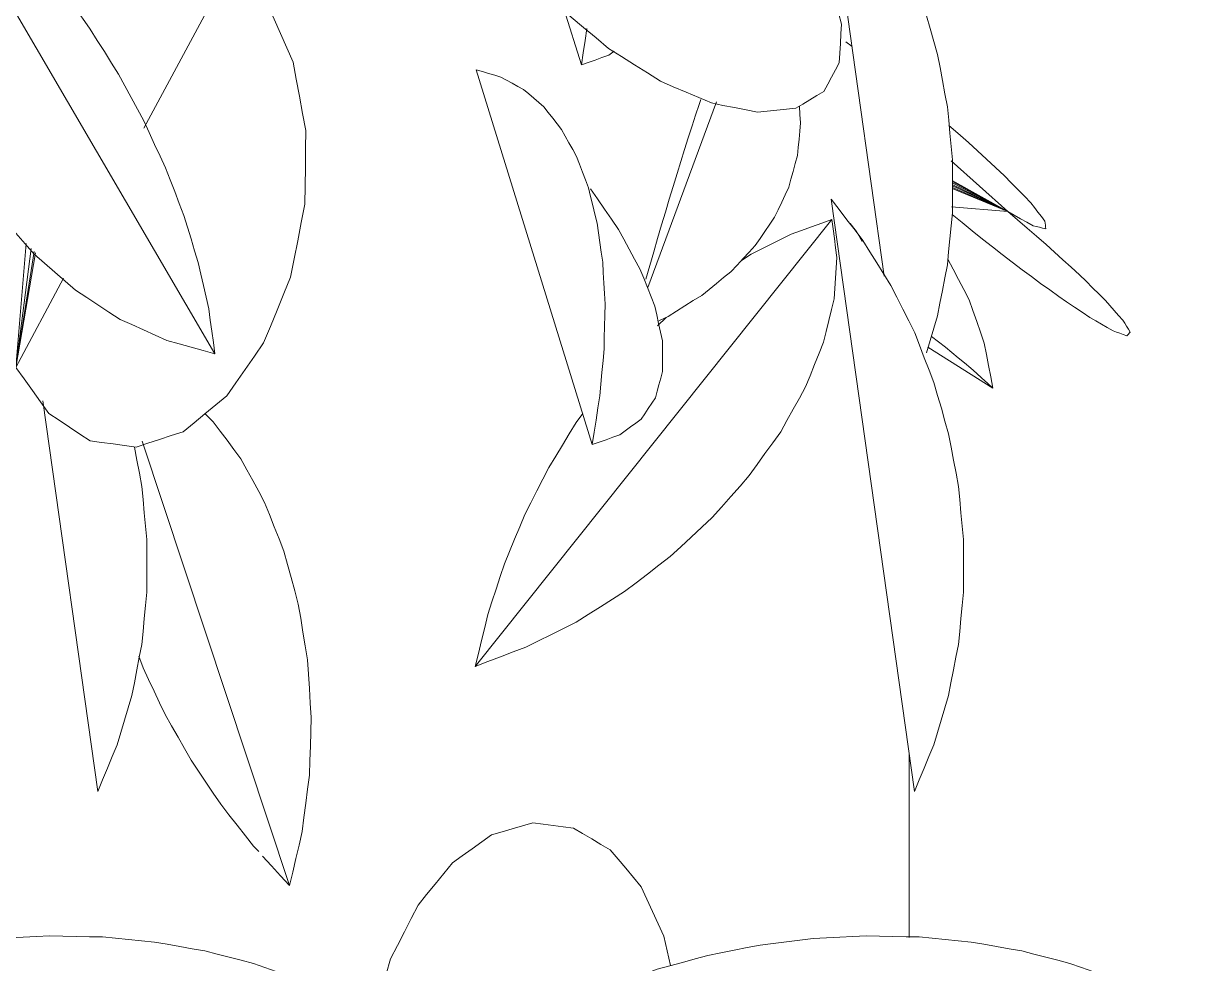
# Model space of a CAD drawing. Header units: metres. Extents: x 13.9 to 26.7, y -0.2 to 3.2.
# Drawn here: x 16.6786 to 16.7882, y 0.5277 to 0.6154 of the extents above; entities that cross this region are included whole.
import ezdxf

# ---------------------------------------------------------------- set-up
doc = ezdxf.new("R2010")
doc.units = ezdxf.units.M
for name, color, linetype, lineweight in [('Importações nas famílias', 10, 'Continuous', 5), ('Quadro estrutural', 7, 'Continuous', 5), ('Vegetação', 7, 'Continuous', 5)]:
    doc.layers.add(name, color=color, linetype=linetype, lineweight=lineweight)

# ---------------------------------------------------------------- blocks, each defined once
blk = doc.blocks.new('Planta_pergolado_12200 - plantas pergolado_skp_Component_12-V108-Corte 1')
at = {"layer": 'Importações nas famílias'}
blk.add_line((16.68549, 0.54375), (16.68036, 0.58021), dxfattribs=at)
at = {"layer": 'Importações nas famílias', "flags": 128}
for points in [[(16.68961, 0.57222), (16.68938, 0.57345), (16.68915, 0.57467), (16.68892, 0.57589)], [(16.69007, 0.56728), (16.68996, 0.56851), (16.68984, 0.56975), (16.68972, 0.57099), (16.68961, 0.57222)], [(16.69007, 0.56234), (16.69007, 0.56358), (16.69007, 0.56481), (16.69007, 0.56604), (16.69007, 0.56728)], [(16.6896, 0.55747), (16.68972, 0.55869), (16.68983, 0.5599), (16.68995, 0.56112), (16.69007, 0.56234)], [(16.68867, 0.55271), (16.68891, 0.5539), (16.68914, 0.55509), (16.68937, 0.55628), (16.6896, 0.55747)], [(16.6873, 0.54812), (16.68764, 0.54927), (16.68799, 0.55041), (16.68833, 0.55156), (16.68867, 0.55271)], [(16.68549, 0.54375), (16.68594, 0.54484), (16.68639, 0.54593), (16.68684, 0.54703), (16.6873, 0.54812)]]:
    blk.add_lwpolyline(points, dxfattribs=at)
blk = doc.blocks.new('Planta_pergolado_12200 - plantas pergolado_skp_Component_16-V110-Corte 1')
blk.add_blockref('Planta_pergolado_12200 - plantas pergolado_skp_Component_12-V108-Corte 1', (0, 0))
blk = doc.blocks.new('Planta_pergolado_12200 - plantas pergolado_skp_Component_12-V91-Corte 1')
at = {"layer": 'Importações nas famílias'}
blk.add_line((16.65542, 0.41127), (16.64458, 0.44624), dxfattribs=at)
at = {"layer": 'Importações nas famílias', "flags": 128}
for points in [[(16.64689, 0.44556), (16.64631, 0.44573), (16.64574, 0.4459), (16.64516, 0.44607), (16.64458, 0.44624)], [(16.64901, 0.4444), (16.64848, 0.44469), (16.64795, 0.44498), (16.64742, 0.44527), (16.64689, 0.44556)], [(16.6509, 0.44277), (16.65043, 0.44318), (16.64996, 0.44358), (16.64948, 0.44399), (16.64901, 0.4444)], [(16.65255, 0.44068), (16.65214, 0.4412), (16.65173, 0.44172), (16.65131, 0.44225), (16.6509, 0.44277)], [(16.65394, 0.43816), (16.65359, 0.43879), (16.65324, 0.43942), (16.6529, 0.44005), (16.65255, 0.44068)], [(16.65505, 0.43523), (16.65477, 0.43596), (16.65449, 0.43669), (16.65422, 0.43742), (16.65394, 0.43816)], [(16.65587, 0.43193), (16.65566, 0.43276), (16.65546, 0.43358), (16.65525, 0.43441), (16.65505, 0.43523)], [(16.65526, 0.43513), (16.65591, 0.43419), (16.65656, 0.43324), (16.65721, 0.43229), (16.65786, 0.43134)], [(16.65639, 0.4283), (16.65626, 0.42921), (16.65613, 0.43012), (16.656, 0.43102), (16.65587, 0.43193)], [(16.65786, 0.43134), (16.65837, 0.43042), (16.65887, 0.4295), (16.65937, 0.42858), (16.65987, 0.42766)], [(16.65661, 0.42437), (16.65655, 0.42535), (16.6565, 0.42634), (16.65644, 0.42732), (16.65639, 0.4283)], [(16.65987, 0.42766), (16.66022, 0.42679), (16.66056, 0.42591), (16.66091, 0.42504), (16.66125, 0.42417)], [(16.65652, 0.42019), (16.65654, 0.42124), (16.65656, 0.42228), (16.65658, 0.42333), (16.65661, 0.42437)], [(16.66125, 0.42417), (16.66143, 0.42336), (16.6616, 0.42256), (16.66178, 0.42175), (16.66196, 0.42095)], [(16.66196, 0.42095), (16.66196, 0.42023), (16.66197, 0.41951), (16.66197, 0.4188), (16.66198, 0.41808)], [(16.65612, 0.41581), (16.65622, 0.41691), (16.65632, 0.418), (16.65642, 0.4191), (16.65652, 0.42019)], [(16.66198, 0.41808), (16.66181, 0.41746), (16.66164, 0.41685), (16.66148, 0.41624), (16.66131, 0.41562)], [(16.65542, 0.41127), (16.6556, 0.41241), (16.65577, 0.41354), (16.65595, 0.41468), (16.65612, 0.41581)], [(16.66131, 0.41562), (16.66098, 0.41513), (16.66064, 0.41463), (16.66031, 0.41414), (16.65997, 0.41364)], [(16.65997, 0.41364), (16.65948, 0.41327), (16.65898, 0.41291), (16.65849, 0.41254), (16.65799, 0.41218)], [(16.65799, 0.41218), (16.65735, 0.41195), (16.65671, 0.41172), (16.65607, 0.4115), (16.65542, 0.41127)]]:
    blk.add_lwpolyline(points, dxfattribs=at)
blk = doc.blocks.new('Planta_pergolado_12200 - plantas pergolado_skp_Component_12-V120-Corte 1')
at = {"layer": 'Importações nas famílias'}
for p, q in [((16.76174, 0.54375), (16.75397, 0.59903)), ((16.75575, 0.59676), (16.75634, 0.596)), ((16.75634, 0.596), (16.75688, 0.59508))]:
    blk.add_line(p, q, dxfattribs=at)
at = {"layer": 'Importações nas famílias', "flags": 128}
for points in [[(16.75694, 0.59516), (16.7562, 0.59613), (16.75545, 0.5971), (16.75471, 0.59807), (16.75397, 0.59903)], [(16.75955, 0.59098), (16.75889, 0.59203), (16.75824, 0.59307), (16.75759, 0.59412), (16.75694, 0.59516)], [(16.76177, 0.58655), (16.76121, 0.58766), (16.76066, 0.58877), (16.7601, 0.58988), (16.75955, 0.59098)], [(16.76357, 0.58191), (16.76312, 0.58307), (16.76267, 0.58423), (16.76222, 0.58539), (16.76177, 0.58655)], [(16.76494, 0.57712), (16.7646, 0.57832), (16.76426, 0.57952), (16.76391, 0.58071), (16.76357, 0.58191)], [(16.76586, 0.57222), (16.76563, 0.57345), (16.7654, 0.57467), (16.76517, 0.57589), (16.76494, 0.57712)], [(16.76632, 0.56728), (16.76621, 0.56851), (16.76609, 0.56975), (16.76598, 0.57099), (16.76586, 0.57222)], [(16.76632, 0.56234), (16.76632, 0.56358), (16.76632, 0.56481), (16.76632, 0.56604), (16.76632, 0.56728)], [(16.76585, 0.55747), (16.76597, 0.55869), (16.76609, 0.5599), (16.7662, 0.56112), (16.76632, 0.56234)], [(16.76493, 0.55271), (16.76516, 0.5539), (16.76539, 0.55509), (16.76562, 0.55628), (16.76585, 0.55747)], [(16.76355, 0.54812), (16.76389, 0.54927), (16.76424, 0.55041), (16.76458, 0.55156), (16.76493, 0.55271)], [(16.76174, 0.54375), (16.76219, 0.54484), (16.76265, 0.54593), (16.7631, 0.54703), (16.76355, 0.54812)]]:
    blk.add_lwpolyline(points, dxfattribs=at)
blk = doc.blocks.new('Planta_pergolado_12200 - plantas pergolado_skp_Component_12-V121-Corte 1')
at = {"layer": 'Importações nas famílias'}
for p, q in [((16.73685, 0.59077), (16.74325, 0.60811)), ((16.73787, 0.58766), (16.73875, 0.58809))]:
    blk.add_line(p, q, dxfattribs=at)
at = {"layer": 'Importações nas famílias', "flags": 128}
for points in [[(16.7418, 0.60833), (16.74164, 0.60786), (16.74131, 0.60686), (16.74098, 0.60587)], [(16.75111, 0.60614), (16.75106, 0.60692), (16.751, 0.6077)], [(16.74098, 0.60587), (16.74063, 0.60476), (16.74028, 0.60365), (16.73993, 0.60254), (16.73958, 0.60142)], [(16.75082, 0.60309), (16.75089, 0.60385), (16.75097, 0.60461), (16.75104, 0.60538), (16.75111, 0.60614)], [(16.75001, 0.60014), (16.75021, 0.60088), (16.75041, 0.60162), (16.75062, 0.60235), (16.75082, 0.60309)], [(16.73958, 0.60142), (16.73921, 0.60022), (16.73885, 0.59902), (16.73849, 0.59782), (16.73813, 0.59662)], [(16.74869, 0.59734), (16.74902, 0.59804), (16.74935, 0.59874), (16.74968, 0.59944), (16.75001, 0.60014)], [(16.73813, 0.59662), (16.73776, 0.59536), (16.7374, 0.5941), (16.73703, 0.59284), (16.73667, 0.59157)], [(16.74689, 0.5947), (16.74734, 0.59536), (16.74779, 0.59602), (16.74824, 0.59668), (16.74869, 0.59734)], [(16.74461, 0.59226), (16.74518, 0.59287), (16.74575, 0.59348), (16.74632, 0.59409), (16.74689, 0.5947)], [(16.74189, 0.59005), (16.74257, 0.5906), (16.74325, 0.59116), (16.74393, 0.59171), (16.74461, 0.59226)], [(16.73875, 0.58809), (16.73953, 0.58858), (16.74032, 0.58907), (16.7411, 0.58956), (16.74189, 0.59005)]]:
    blk.add_lwpolyline(points, dxfattribs=at)
blk = doc.blocks.new('Planta_pergolado_12200 - plantas pergolado_skp_Component_17-V122-Corte 1')
at = {"layer": 'Importações nas famílias'}
for p, q in [((16.71218, 0.6825), (16.7111, 0.68331)), ((16.69579, 0.66704), (16.71654, 0.67823)), ((16.723, 0.66065), (16.71654, 0.67823)), ((16.71654, 0.67823), (16.72193, 0.66096)), ((16.71654, 0.67823), (16.72063, 0.66142)), ((16.72381, 0.66033), (16.71654, 0.67823)), ((16.75243, 0.64893), (16.71654, 0.67823)), ((16.71654, 0.67823), (16.72428, 0.66014)), ((16.71802, 0.66219), (16.71654, 0.67823)), ((16.71927, 0.66183), (16.71654, 0.67823)), ((16.69579, 0.66704), (16.69919, 0.66402)), ((16.69579, 0.66704), (16.69897, 0.664)), ((16.69579, 0.66704), (16.69881, 0.66401)), ((16.69579, 0.66704), (16.69877, 0.664)), ((16.69579, 0.66704), (16.69778, 0.66392)), ((16.70052, 0.66425), (16.69579, 0.66704)), ((16.69579, 0.66704), (16.70045, 0.66404)), ((16.69579, 0.66704), (16.69998, 0.66403)), ((16.69579, 0.66704), (16.69954, 0.66403)), ((16.72755, 0.6525), (16.73063, 0.64529)), ((16.72715, 0.64937), (16.7262, 0.65195)), ((16.72906, 0.6474), (16.7271, 0.65224)), ((16.72001, 0.64231), (16.72502, 0.65106)), ((16.72502, 0.65106), (16.72715, 0.64937)), ((16.72002, 0.6493), (16.71897, 0.64337)), ((16.7195, 0.64283), (16.72197, 0.64992)), ((16.7205, 0.64181), (16.72715, 0.64937)), ((16.72715, 0.64937), (16.72906, 0.6474)), ((16.71425, 0.64819), (16.72175, 0.64053)), ((16.71445, 0.64827), (16.71742, 0.64529)), ((16.71538, 0.64827), (16.71629, 0.6474)), ((16.716, 0.64838), (16.71629, 0.6474)), ((16.71624, 0.64843), (16.71658, 0.64686)), ((16.71726, 0.64558), (16.71681, 0.64853)), ((16.71787, 0.64468), (16.7176, 0.64867)), ((16.71843, 0.64392), (16.71863, 0.64886)), ((16.73063, 0.64529), (16.75243, 0.64893)), ((16.73097, 0.63756), (16.75243, 0.64893)), ((16.73175, 0.64318), (16.75243, 0.64893)), ((16.73183, 0.63822), (16.75243, 0.64893)), ((16.73235, 0.64121), (16.75243, 0.64893)), ((16.73237, 0.63951), (16.75243, 0.64893)), ((16.75243, 0.64893), (16.75386, 0.61962)), ((16.70809, 0.64772), (16.71886, 0.63082)), ((16.71629, 0.6474), (16.71742, 0.64529)), ((16.72116, 0.64143), (16.72906, 0.6474)), ((16.72906, 0.6474), (16.73063, 0.64529)), ((16.71742, 0.64529), (16.71844, 0.64391)), ((16.72148, 0.64081), (16.73063, 0.64529)), ((16.73175, 0.64318), (16.73063, 0.64529)), ((16.72201, 0.64033), (16.73175, 0.64318)), ((16.73235, 0.64121), (16.73175, 0.64318)), ((16.72175, 0.64053), (16.71886, 0.63082)), ((16.72175, 0.64053), (16.72303, 0.63951)), ((16.72262, 0.63984), (16.73235, 0.64121)), ((16.73237, 0.63951), (16.73235, 0.64121)), ((16.72303, 0.63951), (16.71886, 0.63082)), ((16.72303, 0.63951), (16.72522, 0.63822)), ((16.72334, 0.63933), (16.73237, 0.63951)), ((16.73183, 0.63822), (16.73237, 0.63951)), ((16.72522, 0.63822), (16.71886, 0.63082)), ((16.72428, 0.63878), (16.73183, 0.63822)), ((16.72522, 0.63822), (16.72734, 0.6374)), ((16.72522, 0.63821), (16.73076, 0.6374)), ((16.73097, 0.63756), (16.73183, 0.63822)), ((16.72734, 0.6374), (16.71886, 0.63082)), ((16.71886, 0.63082), (16.73076, 0.6374)), ((16.71886, 0.63082), (16.72922, 0.63712)), ((16.72691, 0.63756), (16.72922, 0.63712)), ((16.72734, 0.6374), (16.72922, 0.63712)), ((16.72922, 0.63712), (16.73076, 0.6374)), ((16.73076, 0.6374), (16.73097, 0.63756)), ((16.73076, 0.6374), (16.75386, 0.61962)), ((16.75386, 0.61962), (16.73097, 0.63756)), ((16.75386, 0.61962), (16.71886, 0.63082))]:
    blk.add_line(p, q, dxfattribs=at)
at = {"layer": 'Importações nas famílias', "flags": 128}
for points in [[(16.69389, 0.69072), (16.69308, 0.69051), (16.69228, 0.69029), (16.69148, 0.69008), (16.69067, 0.68986)], [(16.69692, 0.69044), (16.69591, 0.69054), (16.6949, 0.69063), (16.69389, 0.69072)], [(16.69067, 0.68986), (16.69013, 0.68935), (16.6896, 0.68884), (16.68906, 0.68833), (16.68852, 0.68783)], [(16.68852, 0.68783), (16.68828, 0.68706), (16.68804, 0.68629), (16.6878, 0.68552), (16.68756, 0.68476)], [(16.68756, 0.68476), (16.68764, 0.68378), (16.68772, 0.68281), (16.6878, 0.68183), (16.68788, 0.68086)], [(16.72061, 0.68357), (16.71992, 0.68308), (16.71922, 0.68258), (16.71852, 0.68208), (16.71782, 0.68159)], [(16.72467, 0.68403), (16.72366, 0.68391), (16.72264, 0.6838), (16.72163, 0.68369), (16.72061, 0.68357)], [(16.72965, 0.68291), (16.7284, 0.68319), (16.72716, 0.68347), (16.72591, 0.68375), (16.72467, 0.68403)], [(16.71654, 0.67823), (16.71545, 0.6793), (16.71436, 0.68037), (16.71327, 0.68143), (16.71218, 0.6825)], [(16.73512, 0.68031), (16.73375, 0.68096), (16.73239, 0.68161), (16.73102, 0.68226), (16.72965, 0.68291)], [(16.68788, 0.68086), (16.68827, 0.67974), (16.68866, 0.67863), (16.68905, 0.67752), (16.68944, 0.6764)], [(16.71782, 0.68159), (16.7175, 0.68075), (16.71718, 0.67991), (16.71686, 0.67907), (16.71654, 0.67823)], [(16.74063, 0.67646), (16.73925, 0.67742), (16.73788, 0.67839), (16.7365, 0.67935), (16.73512, 0.68031)], [(16.68944, 0.6764), (16.69011, 0.67522), (16.69079, 0.67405), (16.69146, 0.67287), (16.69214, 0.67169)], [(16.74569, 0.67168), (16.74442, 0.67288), (16.74316, 0.67407), (16.74189, 0.67527), (16.74063, 0.67646)], [(16.69214, 0.67169), (16.69305, 0.67053), (16.69397, 0.66936), (16.69488, 0.6682), (16.69579, 0.66704)], [(16.74988, 0.66639), (16.74883, 0.66771), (16.74778, 0.66904), (16.74674, 0.67036), (16.74569, 0.67168)], [(16.69579, 0.66704), (16.69494, 0.66689), (16.69409, 0.66673), (16.69324, 0.66658), (16.69239, 0.66642)], [(16.69239, 0.66642), (16.6918, 0.66597), (16.6912, 0.66552), (16.69061, 0.66507), (16.69001, 0.66461)], [(16.75283, 0.66103), (16.75209, 0.66237), (16.75136, 0.66371), (16.75062, 0.66505), (16.74988, 0.66639)], [(16.69001, 0.66461), (16.68971, 0.66389), (16.68941, 0.66317)], [(16.7543, 0.65606), (16.75394, 0.6573), (16.75357, 0.65854), (16.7532, 0.65979), (16.75283, 0.66103)], [(16.75416, 0.65191), (16.7542, 0.65295), (16.75423, 0.65398), (16.75427, 0.65502), (16.7543, 0.65606)], [(16.75243, 0.64893), (16.75286, 0.64967), (16.7533, 0.65042), (16.75373, 0.65116), (16.75416, 0.65191)], [(16.75727, 0.64567), (16.75606, 0.64649), (16.75485, 0.6473), (16.75364, 0.64812), (16.75243, 0.64893)], [(16.76184, 0.64164), (16.7607, 0.64265), (16.75956, 0.64366), (16.75841, 0.64467), (16.75727, 0.64567)], [(16.76581, 0.63711), (16.76482, 0.63824), (16.76382, 0.63938), (16.76283, 0.64051), (16.76184, 0.64164)], [(16.76892, 0.63238), (16.76814, 0.63357), (16.76737, 0.63475), (16.76659, 0.63593), (16.76581, 0.63711)], [(16.70512, 0.63612), (16.70633, 0.6354), (16.70755, 0.63468), (16.70877, 0.63396), (16.70998, 0.63324)], [(16.70998, 0.63324), (16.71116, 0.63279), (16.71233, 0.63234), (16.7135, 0.63189), (16.71467, 0.63144)], [(16.71467, 0.63144), (16.71572, 0.63128), (16.71676, 0.63113), (16.71781, 0.63097), (16.71886, 0.63082)], [(16.77095, 0.62779), (16.77045, 0.62894), (16.76994, 0.63009), (16.76943, 0.63123), (16.76892, 0.63238)], [(16.71886, 0.63082), (16.71942, 0.62966), (16.71999, 0.62849), (16.72055, 0.62733), (16.72112, 0.62617)], [(16.77177, 0.62363), (16.77157, 0.62467), (16.77136, 0.62571), (16.77116, 0.62675), (16.77095, 0.62779)], [(16.72112, 0.62617), (16.72194, 0.62499), (16.72277, 0.62381), (16.72359, 0.62263), (16.72442, 0.62146)], [(16.77132, 0.6202), (16.77144, 0.62106), (16.77155, 0.62192), (16.77166, 0.62277), (16.77177, 0.62363)], [(16.72442, 0.62146), (16.72545, 0.62034), (16.72648, 0.61923), (16.72751, 0.61811), (16.72853, 0.617)], [(16.75493, 0.61536), (16.75466, 0.61642), (16.75439, 0.61749), (16.75412, 0.61856), (16.75386, 0.61962)], [(16.75386, 0.61962), (16.75506, 0.61906), (16.75626, 0.6185), (16.75745, 0.61793), (16.75865, 0.61737)], [(16.76964, 0.61773), (16.77006, 0.61835), (16.77048, 0.61897), (16.7709, 0.61958), (16.77132, 0.6202)], [(16.75865, 0.61737), (16.75976, 0.61709), (16.76087, 0.61682), (16.76197, 0.61654), (16.76308, 0.61626)], [(16.76682, 0.61639), (16.76753, 0.61672), (16.76823, 0.61706), (16.76893, 0.6174), (16.76964, 0.61773)], [(16.72853, 0.617), (16.7297, 0.61602), (16.73086, 0.61505), (16.73202, 0.61408), (16.73318, 0.6131)], [(16.76308, 0.61626), (16.76401, 0.6163), (16.76495, 0.61633), (16.76589, 0.61636), (16.76682, 0.61639)], [(16.75473, 0.61176), (16.75478, 0.61266), (16.75483, 0.61356), (16.75488, 0.61446), (16.75493, 0.61536)], [(16.73318, 0.6131), (16.7344, 0.61233), (16.73561, 0.61157), (16.73683, 0.6108), (16.73805, 0.61003)], [(16.75328, 0.60908), (16.75365, 0.60975), (16.75401, 0.61042), (16.75437, 0.61109), (16.75473, 0.61176)], [(16.73805, 0.61003), (16.73923, 0.60952), (16.74042, 0.60901), (16.74161, 0.60851), (16.74279, 0.608)], [(16.75068, 0.60751), (16.75133, 0.6079), (16.75198, 0.6083), (16.75263, 0.60869), (16.75328, 0.60908)], [(16.74279, 0.608), (16.74387, 0.60778), (16.74495, 0.60757), (16.74603, 0.60735), (16.7471, 0.60713)], [(16.7471, 0.60713), (16.748, 0.60723), (16.74889, 0.60732), (16.74979, 0.60741), (16.75068, 0.60751)]]:
    blk.add_lwpolyline(points, dxfattribs=at)
blk = doc.blocks.new('Planta_pergolado_12200 - plantas pergolado_skp_Component_16-V123-Corte 1')
for name, p in [('Planta_pergolado_12200 - plantas pergolado_skp_Component_17-V122-Corte 1', (0, 0)), ('Planta_pergolado_12200 - plantas pergolado_skp_Component_12-V91-Corte 1', (0.07625, 0.16486)), ('Planta_pergolado_12200 - plantas pergolado_skp_Component_12-V121-Corte 1', (0, 0)), ('Planta_pergolado_12200 - plantas pergolado_skp_Component_12-V120-Corte 1', (0, 0))]:
    blk.add_blockref(name, p)
blk = doc.blocks.new('Planta_pergolado_12200 - plantas pergolado_skp_-3067411-Corte 1')
for name in ['Planta_pergolado_12200 - plantas pergolado_skp_Component_16-V110-Corte 1', 'Planta_pergolado_12200 - plantas pergolado_skp_Component_16-V123-Corte 1']:
    blk.add_blockref(name, (0, 0))
blk = doc.blocks.new('Planta_pergolado_12200 - plantas pergolado_skp_-3067423-Corte 1')
blk.add_blockref('Planta_pergolado_12200 - plantas pergolado_skp_-3067411-Corte 1', (0, 0))
blk = doc.blocks.new('Planta_pergolado_12200 - plantas pergolado_skp_Component_12-V100-Corte 1')
at = {"layer": 'Importações nas famílias'}
blk.add_line((16.67702, 0.25046), (16.64893, 0.29851), dxfattribs=at)
at = {"layer": 'Importações nas famílias', "flags": 128}
for points in [[(16.64893, 0.29851), (16.64871, 0.29727), (16.64849, 0.29604), (16.64826, 0.29481), (16.64804, 0.29358)], [(16.65253, 0.29554), (16.65163, 0.29628), (16.65073, 0.29702), (16.64983, 0.29776), (16.64893, 0.29851)], [(16.65601, 0.29224), (16.65514, 0.29306), (16.65427, 0.29389), (16.6534, 0.29471), (16.65253, 0.29554)], [(16.64804, 0.29358), (16.64799, 0.29229), (16.64794, 0.291), (16.64789, 0.28972), (16.64784, 0.28843)], [(16.65933, 0.28865), (16.6585, 0.28955), (16.65767, 0.29044), (16.65684, 0.29134), (16.65601, 0.29224)], [(16.64784, 0.28843), (16.64796, 0.28712), (16.64808, 0.28581), (16.6482, 0.2845), (16.64832, 0.28318)], [(16.66246, 0.28481), (16.66168, 0.28577), (16.6609, 0.28673), (16.66011, 0.28769), (16.65933, 0.28865)], [(16.66536, 0.28076), (16.66464, 0.28177), (16.66391, 0.28278), (16.66319, 0.28379), (16.66246, 0.28481)], [(16.64832, 0.28318), (16.64862, 0.28188), (16.64891, 0.28058), (16.6492, 0.27927), (16.64949, 0.27797)], [(16.66801, 0.27654), (16.66735, 0.27759), (16.66669, 0.27865), (16.66603, 0.2797), (16.66536, 0.28076)], [(16.64949, 0.27797), (16.64994, 0.2767), (16.65039, 0.27543), (16.65085, 0.27416), (16.6513, 0.2729)], [(16.67036, 0.2722), (16.66978, 0.27329), (16.66919, 0.27437), (16.6686, 0.27546), (16.66801, 0.27654)], [(16.6513, 0.2729), (16.65191, 0.2717), (16.65251, 0.2705), (16.65312, 0.2693), (16.65372, 0.2681)], [(16.6724, 0.2678), (16.67189, 0.2689), (16.67138, 0.27), (16.67087, 0.2711), (16.67036, 0.2722)], [(16.65372, 0.2681), (16.65446, 0.26699), (16.65521, 0.26589), (16.65595, 0.26478), (16.65669, 0.26368)], [(16.67411, 0.26337), (16.67368, 0.26448), (16.67326, 0.26559), (16.67283, 0.26669), (16.6724, 0.2678)], [(16.65669, 0.26368), (16.65756, 0.26269), (16.65842, 0.26171), (16.65928, 0.26072), (16.66015, 0.25974)], [(16.67545, 0.25898), (16.67512, 0.26008), (16.67478, 0.26118), (16.67444, 0.26228), (16.67411, 0.26337)], [(16.66015, 0.25974), (16.66111, 0.2589), (16.66207, 0.25806), (16.66303, 0.25722), (16.664, 0.25638)], [(16.67643, 0.25466), (16.67618, 0.25574), (16.67594, 0.25682), (16.6757, 0.2579), (16.67545, 0.25898)], [(16.664, 0.25638), (16.66504, 0.2557), (16.66608, 0.25502), (16.66712, 0.25435), (16.66816, 0.25367)], [(16.67702, 0.25046), (16.67687, 0.25151), (16.67672, 0.25256), (16.67657, 0.25361), (16.67643, 0.25466)], [(16.66816, 0.25367), (16.66925, 0.25318), (16.67035, 0.25268), (16.67144, 0.25218), (16.67253, 0.25169)], [(16.67253, 0.25169), (16.67366, 0.25138), (16.67478, 0.25107), (16.6759, 0.25077), (16.67702, 0.25046)]]:
    blk.add_lwpolyline(points, dxfattribs=at)
blk = doc.blocks.new('Planta_pergolado_12200 - plantas pergolado_skp_Component_17-V191-Corte 1')
at = {"layer": 'Importações nas famílias'}
for p, q in [((16.69803, 0.62098), (16.68981, 0.60566)), ((16.67785, 0.58333), (16.6788, 0.59489)), ((16.67785, 0.58333), (16.67927, 0.59442)), ((16.67955, 0.59413), (16.67785, 0.58333)), ((16.67967, 0.59401), (16.67785, 0.58333)), ((16.68231, 0.59166), (16.67785, 0.58333))]:
    blk.add_line(p, q, dxfattribs=at)
at = {"layer": 'Importações nas famílias', "flags": 128}
for points in [[(16.70136, 0.61715), (16.70195, 0.61582), (16.70255, 0.61449), (16.70314, 0.61315), (16.70373, 0.61182)], [(16.70373, 0.61182), (16.70403, 0.61022), (16.70432, 0.60863), (16.70462, 0.60703), (16.70492, 0.60544)], [(16.70492, 0.60544), (16.7049, 0.60371), (16.70488, 0.60199), (16.70486, 0.60027), (16.70484, 0.59855)], [(16.70484, 0.59855), (16.7045, 0.59685), (16.70416, 0.59515), (16.70382, 0.59345), (16.70349, 0.59174)], [(16.70349, 0.59174), (16.70286, 0.59021), (16.70223, 0.58868), (16.70161, 0.58714), (16.70098, 0.58561)], [(16.70098, 0.58561), (16.70012, 0.58437), (16.69926, 0.58313), (16.6984, 0.5819), (16.69754, 0.58066)], [(16.68092, 0.57902), (16.68015, 0.5801), (16.67939, 0.58118), (16.67862, 0.58225), (16.67785, 0.58333)], [(16.69754, 0.58066), (16.69652, 0.57982), (16.6955, 0.57899), (16.69448, 0.57816), (16.69346, 0.57732)], [(16.68478, 0.57647), (16.68381, 0.57711), (16.68285, 0.57775), (16.68189, 0.57839), (16.68092, 0.57902)], [(16.69346, 0.57732), (16.69236, 0.57696), (16.69127, 0.5766), (16.69017, 0.57625), (16.68908, 0.57589)], [(16.68908, 0.57589), (16.688, 0.57603), (16.68693, 0.57618), (16.68585, 0.57632), (16.68478, 0.57647)]]:
    blk.add_lwpolyline(points, dxfattribs=at)
blk = doc.blocks.new('Planta_pergolado_12200 - plantas pergolado_skp_Component_16-V192-Corte 1')
for name, p in [('Planta_pergolado_12200 - plantas pergolado_skp_Component_17-V191-Corte 1', (0, 0)), ('Planta_pergolado_12200 - plantas pergolado_skp_Component_12-V100-Corte 1', (0.01942, 0.33414))]:
    blk.add_blockref(name, p)
blk = doc.blocks.new('Planta_pergolado_12200 - plantas pergolado_skp_-V208-Corte 1')
blk.add_blockref('Planta_pergolado_12200 - plantas pergolado_skp_Component_16-V192-Corte 1', (0, 0))
blk = doc.blocks.new('Planta_pergolado_12200 - plantas pergolado_skp_-3067425-Corte 1')
blk.add_blockref('Planta_pergolado_12200 - plantas pergolado_skp_-V208-Corte 1', (0, 0))
blk = doc.blocks.new('Planta_pergolado_12200 - plantas pergolado_skp_-3067432-Corte 1')
for name in ['Planta_pergolado_12200 - plantas pergolado_skp_-3067425-Corte 1', 'Planta_pergolado_12200 - plantas pergolado_skp_-3067423-Corte 1']:
    blk.add_blockref(name, (0, 0))
blk = doc.blocks.new('Planta_pergolado_12200 - plantas pergolado_skp_Component_12-V515-Corte 1')
at = {"layer": 'Importações nas famílias'}
blk.add_line((16.76908, 0.58138), (16.76299, 0.58522), dxfattribs=at)
at = {"layer": 'Importações nas famílias', "flags": 128}
for points in [[(16.76486, 0.59343), (16.76535, 0.59248), (16.76585, 0.59154), (16.76635, 0.59059), (16.76685, 0.58964)], [(16.76685, 0.58964), (16.7672, 0.58863), (16.76756, 0.58762), (16.76791, 0.58661), (16.76827, 0.5856)], [(16.76465, 0.5852), (16.76399, 0.58571), (16.76334, 0.58621)], [(16.76827, 0.5856), (16.76847, 0.58454), (16.76867, 0.58349), (16.76888, 0.58244), (16.76908, 0.58138)], [(16.76701, 0.58325), (16.76642, 0.58374), (16.76583, 0.58423), (16.76524, 0.58471), (16.76465, 0.5852)], [(16.76908, 0.58138), (16.76856, 0.58185), (16.76805, 0.58232), (16.76753, 0.58278), (16.76701, 0.58325)]]:
    blk.add_lwpolyline(points, dxfattribs=at)
blk = doc.blocks.new('Planta_pergolado_12200 - plantas pergolado_skp_Component_17-V516-Corte 1')
at = {"layer": 'Importações nas famílias'}
for p, q in [((16.75533, 0.61372), (16.75592, 0.61327)), ((16.76518, 0.60259), (16.77048, 0.59786)), ((16.77048, 0.59786), (16.76527, 0.60076)), ((16.76527, 0.60067), (16.77048, 0.59786)), ((16.76528, 0.60055), (16.77048, 0.59786)), ((16.77048, 0.59786), (16.76528, 0.60041)), ((16.76528, 0.60002), (16.77048, 0.59786)), ((16.77048, 0.59786), (16.76529, 0.60027)), ((16.76529, 0.60013), (16.77048, 0.59786)), ((16.7652, 0.5983), (16.77048, 0.59786))]:
    blk.add_line(p, q, dxfattribs=at)
at = {"layer": 'Importações nas famílias', "flags": 128}
for points in [[(16.76496, 0.60591), (16.7658, 0.60518), (16.7668, 0.60431)], [(16.7668, 0.60431), (16.76765, 0.60353), (16.76849, 0.60275), (16.76933, 0.60197), (16.77017, 0.60119)], [(16.77017, 0.60119), (16.77079, 0.60056), (16.7714, 0.59993), (16.77201, 0.5993), (16.77262, 0.59867)], [(16.77262, 0.59867), (16.77295, 0.59825), (16.77328, 0.59782), (16.7736, 0.5974), (16.77393, 0.59698)], [(16.76809, 0.5953), (16.76715, 0.59607), (16.76621, 0.59684), (16.76526, 0.59761)], [(16.77048, 0.59786), (16.77137, 0.59709), (16.77226, 0.59633), (16.77315, 0.59556), (16.77404, 0.5948)], [(16.77282, 0.59655), (16.77223, 0.59688), (16.77165, 0.5972), (16.77107, 0.59753), (16.77048, 0.59786)], [(16.774, 0.59625), (16.7737, 0.59632), (16.77341, 0.5964), (16.77311, 0.59647), (16.77282, 0.59655)], [(16.77393, 0.59698), (16.77395, 0.59679), (16.77397, 0.59661), (16.77398, 0.59643), (16.774, 0.59625)], [(16.77182, 0.59242), (16.77088, 0.59314), (16.76995, 0.59386), (16.76902, 0.59458), (16.76809, 0.5953)], [(16.77404, 0.5948), (16.77482, 0.59409), (16.7756, 0.59338), (16.77638, 0.59267), (16.77715, 0.59197)], [(16.77524, 0.58993), (16.77438, 0.59055), (16.77353, 0.59117), (16.77267, 0.5918), (16.77182, 0.59242)], [(16.77715, 0.59197), (16.77777, 0.59136), (16.77838, 0.59076), (16.77899, 0.59016), (16.7796, 0.58956)], [(16.77813, 0.58799), (16.77741, 0.58847), (16.77668, 0.58896), (16.77596, 0.58944), (16.77524, 0.58993)], [(16.7796, 0.58956), (16.78, 0.5891), (16.78041, 0.58864), (16.78081, 0.58818), (16.78121, 0.58773)], [(16.78029, 0.58674), (16.77975, 0.58705), (16.77921, 0.58737), (16.77867, 0.58768), (16.77813, 0.58799)], [(16.78121, 0.58773), (16.78138, 0.58745), (16.78155, 0.58717), (16.78172, 0.58689), (16.78188, 0.58661)], [(16.78157, 0.58627), (16.78125, 0.58639), (16.78093, 0.58651), (16.78061, 0.58662), (16.78029, 0.58674)], [(16.78188, 0.58661), (16.78181, 0.58652), (16.78173, 0.58644), (16.78165, 0.58635), (16.78157, 0.58627)]]:
    blk.add_lwpolyline(points, dxfattribs=at)
blk = doc.blocks.new('Planta_pergolado_12200 - plantas pergolado_skp_Component_16-V517-Corte 1')
for name in ['Planta_pergolado_12200 - plantas pergolado_skp_Component_17-V516-Corte 1', 'Planta_pergolado_12200 - plantas pergolado_skp_Component_12-V515-Corte 1']:
    blk.add_blockref(name, (0, 0))
blk = doc.blocks.new('Planta_pergolado_12200 - plantas pergolado_skp_Component_12-V575-Corte 1')
at = {"layer": 'Importações nas famílias'}
for p, q in [((16.73065, 0.61155), (16.72902, 0.6168)), ((16.73371, 0.61283), (16.73322, 0.61246))]:
    blk.add_line(p, q, dxfattribs=at)
at = {"layer": 'Importações nas famílias', "flags": 128}
for points in [[(16.73065, 0.61155), (16.73082, 0.61269), (16.731, 0.61382), (16.73117, 0.61496)], [(16.73322, 0.61246), (16.73257, 0.61224), (16.73193, 0.61201), (16.73129, 0.61178), (16.73065, 0.61155)]]:
    blk.add_lwpolyline(points, dxfattribs=at)
blk = doc.blocks.new('Planta_pergolado_12200 - plantas pergolado_skp_Component_12-V576-Corte 1')
at = {"layer": 'Importações nas famílias'}
blk.add_line((16.75893, 0.59185), (16.7551, 0.61906), dxfattribs=at)
at = {"layer": 'Importações nas famílias', "flags": 128}
for points in [[(16.76391, 0.61254), (16.76357, 0.61374), (16.76323, 0.61494), (16.76288, 0.61614)], [(16.76483, 0.60765), (16.7646, 0.60887), (16.76437, 0.61009), (16.76414, 0.61132), (16.76391, 0.61254)], [(16.76529, 0.6027), (16.76518, 0.60394), (16.76506, 0.60517), (16.76495, 0.60641), (16.76483, 0.60765)], [(16.76529, 0.59776), (16.76529, 0.599), (16.76529, 0.60023), (16.76529, 0.60147), (16.76529, 0.6027)], [(16.76482, 0.59289), (16.76494, 0.59411), (16.76506, 0.59533), (16.76517, 0.59655), (16.76529, 0.59776)], [(16.7639, 0.58813), (16.76413, 0.58932), (16.76436, 0.59051), (16.76459, 0.5917), (16.76482, 0.59289)], [(16.76286, 0.58469), (16.76321, 0.58584), (16.76355, 0.58698), (16.7639, 0.58813)]]:
    blk.add_lwpolyline(points, dxfattribs=at)
blk = doc.blocks.new('Planta_pergolado_12200 - plantas pergolado_skp_Component_16-V579-Corte 1')
for name in ['Planta_pergolado_12200 - plantas pergolado_skp_Component_12-V576-Corte 1', 'Planta_pergolado_12200 - plantas pergolado_skp_Component_12-V575-Corte 1']:
    blk.add_blockref(name, (0, 0))
blk = doc.blocks.new('Planta_pergolado_12200 - plantas pergolado_skp_Component_12-V580-Corte 1')
at = {"layer": 'Importações nas famílias'}
for p, q in [((16.69628, 0.57826), (16.69556, 0.57896)), ((16.68964, 0.57644), (16.7034, 0.53497)), ((16.68932, 0.55637), (16.68973, 0.55529)), ((16.70005, 0.53865), (16.70052, 0.53814))]:
    blk.add_line(p, q, dxfattribs=at)
at = {"layer": 'Importações nas famílias', "flags": 128}
for points in [[(16.69886, 0.57479), (16.69821, 0.57566), (16.69757, 0.57653), (16.69692, 0.57739), (16.69628, 0.57826)], [(16.70107, 0.57073), (16.70052, 0.57175), (16.69997, 0.57276), (16.69941, 0.57378), (16.69886, 0.57479)], [(16.70288, 0.56618), (16.70243, 0.56732), (16.70198, 0.56845), (16.70152, 0.56959), (16.70107, 0.57073)], [(16.70422, 0.56124), (16.70389, 0.56247), (16.70355, 0.56371), (16.70321, 0.56494), (16.70288, 0.56618)], [(16.70508, 0.55603), (16.70487, 0.55733), (16.70465, 0.55863), (16.70444, 0.55994), (16.70422, 0.56124)], [(16.70543, 0.55067), (16.70534, 0.55201), (16.70526, 0.55335), (16.70517, 0.55469), (16.70508, 0.55603)], [(16.68973, 0.55529), (16.69024, 0.5542), (16.69076, 0.55311), (16.69127, 0.55203), (16.69179, 0.55094)], [(16.69179, 0.55094), (16.69239, 0.54988), (16.693, 0.54881), (16.6936, 0.54775), (16.69421, 0.54668)], [(16.70526, 0.54529), (16.7053, 0.54664), (16.70535, 0.54798), (16.70539, 0.54933), (16.70543, 0.55067)], [(16.69421, 0.54668), (16.6949, 0.54566), (16.69559, 0.54463), (16.69628, 0.5436), (16.69698, 0.54257)], [(16.70458, 0.54002), (16.70475, 0.54133), (16.70492, 0.54265), (16.70509, 0.54397), (16.70526, 0.54529)], [(16.69698, 0.54257), (16.69774, 0.54159), (16.69851, 0.54061), (16.69928, 0.53963), (16.70005, 0.53865)], [(16.7034, 0.53497), (16.7037, 0.53623), (16.70399, 0.53749), (16.70429, 0.53875), (16.70458, 0.54002)], [(16.70089, 0.53773), (16.70173, 0.53681), (16.70257, 0.53589), (16.7034, 0.53497)]]:
    blk.add_lwpolyline(points, dxfattribs=at)
blk = doc.blocks.new('Planta_pergolado_12200 - plantas pergolado_skp_Component_12-V581-Corte 1')
at = {"layer": 'Importações nas famílias'}
for p, q in [((16.75404, 0.59714), (16.72074, 0.55543)), ((16.74651, 0.59388), (16.74561, 0.5933)), ((16.73857, 0.58798), (16.73776, 0.5872)), ((16.73078, 0.57902), (16.73016, 0.57817))]:
    blk.add_line(p, q, dxfattribs=at)
at = {"layer": 'Importações nas famílias', "flags": 128}
for points in [[(16.75404, 0.59714), (16.75309, 0.5968), (16.75214, 0.59645), (16.75119, 0.5961), (16.75025, 0.59575)], [(16.7545, 0.59359), (16.75439, 0.59448), (16.75427, 0.59537), (16.75415, 0.59626), (16.75404, 0.59714)], [(16.75025, 0.59575), (16.74931, 0.59528), (16.74838, 0.59482), (16.74745, 0.59435), (16.74651, 0.59388)], [(16.75424, 0.58974), (16.75431, 0.5907), (16.75437, 0.59166), (16.75444, 0.59262), (16.7545, 0.59359)], [(16.75326, 0.58568), (16.75351, 0.58669), (16.75375, 0.58771), (16.754, 0.58872), (16.75424, 0.58974)], [(16.75159, 0.58151), (16.75201, 0.58255), (16.75242, 0.58359), (16.75284, 0.58464), (16.75326, 0.58568)], [(16.74926, 0.57733), (16.74984, 0.57837), (16.75042, 0.57942), (16.75101, 0.58046), (16.75159, 0.58151)], [(16.73016, 0.57817), (16.72952, 0.57713), (16.72889, 0.57608), (16.72825, 0.57504), (16.72761, 0.574)], [(16.74633, 0.57323), (16.74706, 0.57426), (16.74779, 0.57528), (16.74853, 0.5763), (16.74926, 0.57733)], [(16.72761, 0.574), (16.72705, 0.5729), (16.72649, 0.5718), (16.72593, 0.5707), (16.72537, 0.5696)], [(16.74287, 0.56932), (16.74373, 0.5703), (16.7446, 0.57128), (16.74546, 0.57225), (16.74633, 0.57323)], [(16.72537, 0.5696), (16.72489, 0.56845), (16.72441, 0.5673), (16.72394, 0.56615), (16.72346, 0.565)], [(16.73895, 0.56568), (16.73993, 0.56659), (16.74091, 0.5675), (16.74189, 0.56841), (16.74287, 0.56932)], [(16.73468, 0.5624), (16.73575, 0.56322), (16.73682, 0.56404), (16.73789, 0.56486), (16.73895, 0.56568)], [(16.72346, 0.565), (16.72308, 0.56381), (16.72269, 0.56263), (16.7223, 0.56144), (16.72191, 0.56026)], [(16.73015, 0.55955), (16.73129, 0.56027), (16.73242, 0.56098), (16.73355, 0.56169), (16.73468, 0.5624)], [(16.72191, 0.56026), (16.72162, 0.55905), (16.72133, 0.55784), (16.72104, 0.55663), (16.72074, 0.55543)], [(16.72547, 0.55721), (16.72664, 0.5578), (16.72781, 0.55838), (16.72898, 0.55897), (16.73015, 0.55955)], [(16.72074, 0.55543), (16.72192, 0.55587), (16.72311, 0.55632), (16.72429, 0.55677), (16.72547, 0.55721)]]:
    blk.add_lwpolyline(points, dxfattribs=at)
blk = doc.blocks.new('Planta_pergolado_12200 - plantas pergolado_skp_Component_12-V102-Corte 1')
at = {"layer": 'Importações nas famílias'}
blk.add_line((16.71296, 0.32198), (16.65795, 0.32525), dxfattribs=at)
at = {"layer": 'Importações nas famílias', "flags": 128}
for points in [[(16.68203, 0.33001), (16.68079, 0.32994), (16.67955, 0.32988), (16.67831, 0.32982), (16.67706, 0.32975)], [(16.68697, 0.3299), (16.68574, 0.32992), (16.6845, 0.32995), (16.68327, 0.32998), (16.68203, 0.33001)], [(16.67211, 0.32914), (16.6709, 0.3289), (16.66968, 0.32866), (16.66846, 0.32842), (16.66724, 0.32818)], [(16.67706, 0.32975), (16.67583, 0.3296), (16.67459, 0.32945), (16.67335, 0.3293), (16.67211, 0.32914)], [(16.69183, 0.32942), (16.69061, 0.32954), (16.6894, 0.32966), (16.68819, 0.32978), (16.68697, 0.3299)], [(16.69654, 0.3286), (16.69536, 0.3288), (16.69418, 0.32901), (16.693, 0.32922), (16.69183, 0.32942)], [(16.66724, 0.32818), (16.66606, 0.32786), (16.66487, 0.32753), (16.66369, 0.3272), (16.66251, 0.32688)], [(16.70105, 0.32743), (16.69992, 0.32772), (16.69879, 0.32801), (16.69767, 0.3283), (16.69654, 0.3286)], [(16.66251, 0.32688), (16.66137, 0.32647), (16.66023, 0.32606), (16.65909, 0.32565), (16.65795, 0.32525)], [(16.70533, 0.32592), (16.70426, 0.3263), (16.70319, 0.32667), (16.70212, 0.32705), (16.70105, 0.32743)], [(16.70931, 0.3241), (16.70831, 0.32455), (16.70732, 0.32501), (16.70632, 0.32546), (16.70533, 0.32592)], [(16.65795, 0.32525), (16.65891, 0.32446), (16.65987, 0.32368), (16.66083, 0.3229), (16.66179, 0.32212)], [(16.71296, 0.32198), (16.71204, 0.32251), (16.71113, 0.32304), (16.71022, 0.32357), (16.70931, 0.3241)], [(16.66179, 0.32212), (16.66287, 0.32144), (16.66396, 0.32075), (16.66505, 0.32007), (16.66614, 0.31939)], [(16.70975, 0.31927), (16.71055, 0.31995), (16.71135, 0.32063), (16.71215, 0.3213), (16.71296, 0.32198)], [(16.66614, 0.31939), (16.66733, 0.31882), (16.66852, 0.31826), (16.66971, 0.31769), (16.6709, 0.31712)], [(16.70593, 0.31703), (16.70688, 0.31759), (16.70784, 0.31815), (16.70879, 0.31871), (16.70975, 0.31927)], [(16.6709, 0.31712), (16.67217, 0.31668), (16.67344, 0.31625), (16.6747, 0.31581), (16.67597, 0.31537)], [(16.70159, 0.3153), (16.70268, 0.31573), (16.70376, 0.31616), (16.70485, 0.3166), (16.70593, 0.31703)], [(16.67597, 0.31537), (16.67728, 0.31507), (16.6786, 0.31477), (16.67991, 0.31447), (16.68122, 0.31417)], [(16.69684, 0.31413), (16.69803, 0.31442), (16.69922, 0.31472), (16.70041, 0.31501), (16.70159, 0.3153)], [(16.68122, 0.31417), (16.68255, 0.31402), (16.68388, 0.31387), (16.6852, 0.31371), (16.68653, 0.31356)], [(16.68653, 0.31356), (16.68784, 0.31356), (16.68916, 0.31355), (16.69047, 0.31355), (16.69178, 0.31355)], [(16.69178, 0.31355), (16.69304, 0.31369), (16.69431, 0.31384), (16.69557, 0.31398), (16.69684, 0.31413)]]:
    blk.add_lwpolyline(points, dxfattribs=at)
blk = doc.blocks.new('Planta_pergolado_12200 - plantas pergolado_skp_Component_17-V193-Corte 1')
at = {"layer": 'Importações nas famílias', "flags": 128}
for points in [[(16.59021, 0.50871), (16.59118, 0.50899), (16.59214, 0.50926), (16.5931, 0.50954), (16.59406, 0.50982)], [(16.59406, 0.50982), (16.59501, 0.5097), (16.59595, 0.50958), (16.59689, 0.50946), (16.59784, 0.50934)], [(16.58656, 0.50609), (16.58747, 0.50675), (16.58838, 0.5074), (16.5893, 0.50805), (16.59021, 0.50871)], [(16.59784, 0.50934), (16.5987, 0.50883), (16.59956, 0.50833), (16.60042, 0.50782), (16.60128, 0.50731)], [(16.60128, 0.50731), (16.60201, 0.50645), (16.60273, 0.50559), (16.60345, 0.50473), (16.60417, 0.50387)], [(16.58334, 0.50215), (16.58414, 0.50313), (16.58495, 0.50412), (16.58575, 0.50511), (16.58656, 0.50609)], [(16.60417, 0.50387), (16.6047, 0.50272), (16.60523, 0.50156), (16.60576, 0.50041), (16.60629, 0.49925)], [(16.58078, 0.49714), (16.58142, 0.49839), (16.58206, 0.49965), (16.5827, 0.5009), (16.58334, 0.50215)], [(16.60629, 0.49925), (16.60659, 0.49788), (16.6069, 0.49651)], [(16.57905, 0.49142), (16.57948, 0.49285), (16.57991, 0.49428), (16.58035, 0.49571), (16.58078, 0.49714)]]:
    blk.add_lwpolyline(points, dxfattribs=at)
blk = doc.blocks.new('Planta_pergolado_12200 - plantas pergolado_skp_Component_16-V583-Corte 1')
for name, p in [('Planta_pergolado_12200 - plantas pergolado_skp_Component_12-V581-Corte 1', (0, 0)), ('Planta_pergolado_12200 - plantas pergolado_skp_Component_12-V580-Corte 1', (0, 0)), ('Planta_pergolado_12200 - plantas pergolado_skp_Component_17-V193-Corte 1', (0.13206, 0.031)), ('Planta_pergolado_12200 - plantas pergolado_skp_Component_12-V102-Corte 1', (0.07522, 0.20028))]:
    blk.add_blockref(name, p)
blk = doc.blocks.new('Planta_pergolado_12200 - plantas pergolado_skp_Component_12-V117-Corte 1')
at = {"layer": 'Importações nas famílias'}
blk.add_line((16.63612, 0.32201), (16.5817, 0.32525), dxfattribs=at)
at = {"layer": 'Importações nas famílias', "flags": 128}
for points in [[(16.60578, 0.33001), (16.60454, 0.32994), (16.6033, 0.32988), (16.60205, 0.32982), (16.60081, 0.32975)], [(16.61072, 0.3299), (16.60949, 0.32992), (16.60825, 0.32995), (16.60702, 0.32998), (16.60578, 0.33001)], [(16.59586, 0.32914), (16.59464, 0.3289), (16.59343, 0.32866), (16.59221, 0.32842), (16.59099, 0.32818)], [(16.60081, 0.32975), (16.59957, 0.3296), (16.59834, 0.32945), (16.5971, 0.3293), (16.59586, 0.32914)], [(16.61557, 0.32942), (16.61436, 0.32954), (16.61315, 0.32966), (16.61193, 0.32978), (16.61072, 0.3299)], [(16.62028, 0.3286), (16.6191, 0.3288), (16.61793, 0.32901), (16.61675, 0.32922), (16.61557, 0.32942)], [(16.59099, 0.32818), (16.58981, 0.32786), (16.58862, 0.32753), (16.58744, 0.3272), (16.58625, 0.32688)], [(16.6248, 0.32743), (16.62367, 0.32772), (16.62254, 0.32801), (16.62141, 0.3283), (16.62028, 0.3286)], [(16.58625, 0.32688), (16.58511, 0.32647), (16.58398, 0.32606), (16.58284, 0.32565), (16.5817, 0.32525)], [(16.62907, 0.32592), (16.628, 0.3263), (16.62694, 0.32667), (16.62587, 0.32705), (16.6248, 0.32743)], [(16.63306, 0.3241), (16.63206, 0.32455), (16.63106, 0.32501), (16.63007, 0.32546), (16.62907, 0.32592)], [(16.5817, 0.32525), (16.58266, 0.32446), (16.58362, 0.32368), (16.58457, 0.3229), (16.58553, 0.32212)], [(16.63579, 0.32251), (16.63488, 0.32304), (16.63397, 0.32357), (16.63306, 0.3241)], [(16.58553, 0.32212), (16.58662, 0.32144), (16.58771, 0.32075), (16.5888, 0.32007), (16.58988, 0.31939)], [(16.63349, 0.31927), (16.6343, 0.31995), (16.6351, 0.32063), (16.6359, 0.3213)], [(16.58988, 0.31939), (16.59107, 0.31882), (16.59227, 0.31826), (16.59346, 0.31769), (16.59465, 0.31712)], [(16.62968, 0.31703), (16.63063, 0.31759), (16.63159, 0.31815), (16.63254, 0.31871), (16.63349, 0.31927)], [(16.59465, 0.31712), (16.59592, 0.31668), (16.59718, 0.31625), (16.59845, 0.31581), (16.59972, 0.31537)], [(16.62534, 0.3153), (16.62642, 0.31573), (16.62751, 0.31616), (16.62859, 0.3166), (16.62968, 0.31703)], [(16.59972, 0.31537), (16.60103, 0.31507), (16.60234, 0.31477), (16.60365, 0.31447), (16.60497, 0.31417)], [(16.62059, 0.31413), (16.62178, 0.31442), (16.62296, 0.31472), (16.62415, 0.31501), (16.62534, 0.3153)], [(16.60497, 0.31417), (16.6063, 0.31402), (16.60762, 0.31387), (16.60895, 0.31371), (16.61028, 0.31356)], [(16.61028, 0.31356), (16.61159, 0.31356), (16.6129, 0.31355), (16.61421, 0.31355), (16.61553, 0.31355)], [(16.61553, 0.31355), (16.61679, 0.31369), (16.61806, 0.31384), (16.61932, 0.31398), (16.62059, 0.31413)]]:
    blk.add_lwpolyline(points, dxfattribs=at)
blk = doc.blocks.new('Planta_pergolado_12200 - plantas pergolado_skp_Component_16-V607-Corte 1')
blk.add_blockref('Planta_pergolado_12200 - plantas pergolado_skp_Component_12-V117-Corte 1', (0.07522, 0.20028))
blk = doc.blocks.new('Planta_pergolado_12200 - plantas pergolado_skp_-V611-Corte 1')
for name in ['Planta_pergolado_12200 - plantas pergolado_skp_Component_16-V579-Corte 1', 'Planta_pergolado_12200 - plantas pergolado_skp_Component_16-V583-Corte 1', 'Planta_pergolado_12200 - plantas pergolado_skp_Component_16-V607-Corte 1']:
    blk.add_blockref(name, (0, 0))
blk = doc.blocks.new('Planta_pergolado_12200 - plantas pergolado_skp_-3067434-Corte 1')
for name in ['Planta_pergolado_12200 - plantas pergolado_skp_-V611-Corte 1', 'Planta_pergolado_12200 - plantas pergolado_skp_Component_16-V517-Corte 1']:
    blk.add_blockref(name, (0, 0))
blk = doc.blocks.new('Planta_pergolado_12200 - plantas pergolado_skp_-3067443-Corte 1')
blk.add_blockref('Planta_pergolado_12200 - plantas pergolado_skp_-3067434-Corte 1', (0, 0))
blk = doc.blocks.new('Planta_pergolado_12200 - Planta_pergolado_12200-3067476-Corte 1')
for name in ['Planta_pergolado_12200 - plantas pergolado_skp_-3067443-Corte 1', 'Planta_pergolado_12200 - plantas pergolado_skp_-3067432-Corte 1']:
    blk.add_blockref(name, (0, 0))
blk = doc.blocks.new('sloupek - Tram-V4408-Corte 1')
at = {"layer": 'Quadro estrutural', "color": 10}
blk.add_line((16.76124, 0.54728), (16.76124, 0.53014), dxfattribs=at)

msp = doc.modelspace()

# ---------------------------------------------------------------- block references
at = {"layer": 'Quadro estrutural', "color": 10}
msp.add_blockref('sloupek - Tram-V4408-Corte 1', (0, 0), dxfattribs=at)
at = {"layer": 'Vegetação', "color": 10}
msp.add_blockref('Planta_pergolado_12200 - Planta_pergolado_12200-3067476-Corte 1', (0, 0), dxfattribs=at)

doc.saveas('drawing.dxf')
